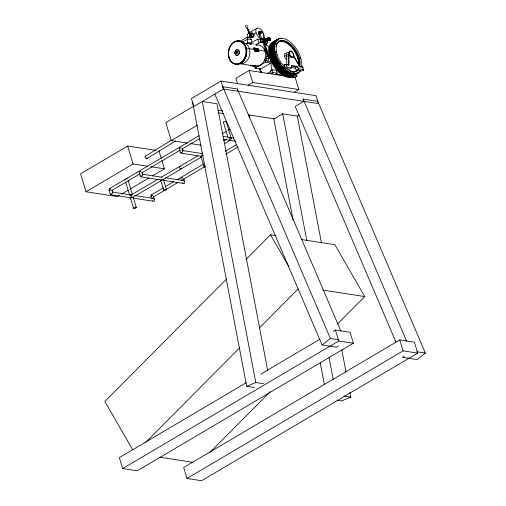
<?xml version="1.0" encoding="UTF-8"?>
<svg xmlns="http://www.w3.org/2000/svg" width="506" height="506" viewBox="0 0 506 506"><rect width="100%" height="100%" fill="white"/><g stroke="black" fill="none" stroke-linecap="round" stroke-linejoin="round"><path stroke-width="0.76" d="M286.738 65.072L286.738 55.205L288.445 54.199L288.445 64.825L285.877 64.433A1.183 0.405 -16.8 0 0 284.302 64.8L284.878 67.614A1.575 0.538 -16.8 0 0 284.745 68.443L289.375 69.151L291.475 67.861L287.022 67.102A1.575 0.538 -16.8 0 0 284.878 67.614M284.745 68.443L283.999 65.963A1.575 0.538 -16.8 0 1 284.125 65.135A1.575 0.538 -16.8 0 1 286.269 64.616L289.002 65.04L289.002 54.756A3.523 1.929 59.4 0 0 291.93 57.545A3.523 1.929 59.4 0 0 293.379 55.426L299.894 66.71L302.626 67.134L303.372 69.613A1.575 0.538 -16.8 0 1 303.246 70.442A1.575 0.538 -16.8 0 1 301.102 70.954L296.472 70.245L294.928 68.032L291.171 67.45M267.554 38.741C270.457 42.751 263.05 35.648 265.568 41.562C265.081 42.744 263.639 40.164 264.733 39.759C265.46 39.474 266.289 42.479 266.554 40.752M265.378 39.854L265.89 39.379L267.51 40.682L266.744 39.051L267.427 38.323M268.945 39.772C266.2 40.55 268.68 36.679 268.699 37.482M264.543 42.238L265.226 41.764L264.398 40.493M262.993 41.214L263.892 40.328M269.508 39.386L269.141 38.69M236.922 53.231L236.245 52.725L236.321 52.08L236.859 51.72L237.554 52.175L236.922 53.231L236.568 52.118M236.675 53.187L237.206 52.871L236.859 51.72M291.361 67.981L291.696 65.502L297.231 66.356L294.928 68.032M271.311 56.938L270.748 57.273M272.336 56.33L271.766 56.666M273.36 55.73L272.791 56.065M274.385 55.122L273.816 55.458M275.403 54.521L274.834 54.857M267.421 38.658C265.593 37.716 265.871 41.467 267.257 40.72M271.602 70.201L270.925 63.029L265.372 62.175L264.916 60.663L265.625 58.361A1.575 1.202 -81.3 0 0 266.618 56.59L267.155 55.957L262.816 41.581L263.822 41.732L268.161 56.109L267.623 56.748L266.618 56.59M265.922 60.815L266.63 58.513L265.625 58.361M269.616 39.341C269.078 37.817 269.028 39.594 269.445 39.449C268.945 40.606 267.503 37.931 268.376 37.741M269.287 39.569L268.863 38.899L269.236 38.614M112.168 193.248L111.333 194.184M142.363 175.418L141.535 176.354M182.47 151.749L181.641 152.673M265.505 39.563C263.702 39.145 265.41 42.858 265.897 41.283M151.585 198.548L152.085 198.257M154.564 200.996L154.09 201.274M184.76 183.172L184.285 183.45M181.787 180.712L182.28 180.427M226.593 278.97L104.85 401.46L132.806 449.967M246.055 259.395L270.514 234.784L275.941 235.619M145.323 442.731L239.825 347.647M259.287 328.071L298.198 288.92M209.655 452.617L270.255 391.65M337.521 323.973L364.756 296.567L334.852 244.67L301.519 239.547M214.829 94.091L322.094 344.972L330.386 338.476L338.078 339.659M338.489 345.826L336.711 347.217L322.094 344.972M404.256 355.933L402.479 357.325L417.096 359.57L425.388 353.074L317.749 101.326L303.132 99.081L303.821 101.358L295.213 106.437L395.97 342.094M111.162 194.329L110.687 194.608M141.351 176.499L140.896 176.771M181.496 152.799L181.009 153.09M145.311 156.221L171.42 140.213M146.784 158.631L175.569 140.978M248.421 33.276L256.94 28.241M250.495 35.92L247.067 28.361A1.569 0.86 59.4 0 0 247.301 28.323L250.445 34.819L251.457 34.806L251.805 35.958L250.521 35.926L251.805 35.958M240.261 41.302L246.941 37.362L249.863 37.811L251.678 39.658A6.654 5.085 -81.3 0 1 251.254 43.016L251.558 44.016A10.639 8.128 -81.3 0 0 249.673 44.25M250.445 34.819L251.457 34.806M250.318 35.736L247.295 28.222A1.562 1.278 81.1 0 1 247.067 28.361M256.099 32.801L253.164 34.25M242.368 42.162L247.655 39.038L251.678 39.658M264.859 39.658A3.308 1.809 59.4 0 0 261.76 39.354L260.672 39.993L258.908 34.155A2.366 1.29 59.4 0 1 259.774 32.258L261.109 31.657A2.366 1.29 59.4 0 1 263.259 34.016L265.024 39.854M259.774 32.258L261.109 31.657M259.964 32.492L261.052 31.846M258.908 34.155L259.995 33.516A2.366 1.29 59.4 0 1 260.862 31.619M250.28 43.472L257.712 39.082L260.729 39.55M237.112 51.757L236.321 52.08L236.479 52.807M236.631 53.092L237.187 52.169L236.795 51.802M263.063 38.513L264.195 37.842M262.62 39.272L264.328 38.266M268.104 38.924L268.427 39.139M263.164 42.422L268.901 39.076M269.002 38.981C269.875 37.064 270.583 40.157 269.553 38.69M253.841 48.019L257.959 48.582L258.851 51.555L254.739 50.992A10.639 8.128 -81.3 0 0 253.841 48.019L257.927 48.671M264.404 42.143L267.585 40.265M269.609 39.07L270.147 38.753M264.164 44.376L265.865 43.371M257.959 48.582L257.864 48.633A10.639 8.128 -81.3 0 1 258.762 51.606M264.859 44.465L265.998 43.794M254.739 50.992L258.851 51.555M221.033 81.061L191.432 98.543L193.83 106.488L223.431 89.005L318.432 103.603L316.035 95.659L221.033 81.061L223.431 89.005M269.774 57.545L270.343 57.21M270.912 56.874L271.368 56.609M271.937 56.274L272.386 56.002M272.955 55.666L273.411 55.401M273.98 55.065L274.435 54.793M275.005 54.458L275.574 54.123M284.48 75.938L249.091 70.498L235.91 78.285L237.491 83.509M256.333 66.476L257.611 65.723M276.51 54.692L277.079 54.357M251.419 65.565L252.424 65.717L250.717 65.666L251.419 65.565A1.575 1.202 -81.3 0 0 253.013 65.805L254.689 66.697L255.15 68.215L265.372 62.175M193.368 106.374L165.816 122.642L171.237 140.592L187.296 143.059M155.962 150.39L127.657 146.044L80.612 173.817L86.033 191.768L117.398 196.587L119.41 195.392M255.15 68.215L260.698 69.069L270.925 63.029M259.319 68.74A11.037 6.034 59.4 0 0 260.742 71.839L261.185 71.58A11.037 6.034 59.4 0 1 260.223 69.657M291.19 57.286L291.532 57.083M283.265 75.4L275.555 74.218L277.263 73.212L276.402 70.372L272.019 69.701L270.312 70.707L271.172 73.541L272.525 73.749M267.193 73.56L271.033 71.295M248.085 85.172L252.696 82.446L298.856 89.537L295.245 77.595L289.862 76.767M271.172 73.541L272.873 72.535L277.263 73.212M297.806 58.386L298.376 58.051M298.622 58.089L299.191 57.754M300.134 58.323L300.697 57.988M171.237 140.592L197.441 125.115M86.033 191.768L133.078 163.988L147.607 166.221M296.472 70.245L298.869 68.949L303.372 69.613M292.727 77.804L294.005 77.051L295.295 77.247L296.997 76.242L296.143 73.408M109.612 188.548L199.13 135.697M111.737 190.572L140.219 173.754M141.572 172.957L180.231 150.137M181.584 149.333L199.895 138.524M222.083 133.907L226.119 131.522M228.13 130.333L230.148 129.144M121.427 194.203L128.151 190.237M130.162 189.048L148.979 177.935M152.344 175.949L164.437 168.808L161.952 160.585M294.239 92.263L298.856 89.537M130.801 195.234L157.923 179.213M161.313 177.208L197.966 155.766M132.174 197.701L201.375 157.056M299.28 114.913L297.3 116.083L282.683 113.837L274.214 118.84L248.459 114.881M151.269 194.949L163.476 187.745M165.506 186.543L173.647 181.736M177.037 179.738L203.482 164.121M225.183 151.307L236.713 144.501M153.388 196.973L164.241 190.566M166.272 189.364L177.802 182.558M181.869 180.155L204.93 166.544M225.948 154.134L238.155 146.923M246.435 382.599L119.353 457.626L122.654 468.569L137.271 470.814L353.371 343.22L350.07 332.284L335.453 330.038L333.416 331.24M260.704 374.174L319.824 339.267M122.654 468.569L338.761 340.974L353.371 343.22M399.791 339.918L183.691 467.512L186.992 478.455L201.609 480.7L417.709 353.106L414.408 342.17L399.791 339.918L403.092 350.86L417.709 353.106M186.992 478.455L403.092 350.86M201.363 153.805L202.723 153.014M223.785 140.82L226.505 139.251M224.468 143.685L230.584 140.149M245.404 47.653L246.264 47.589M293.689 56.185L299.748 66.514M285.877 64.433L287.022 67.102M299.672 66.552L302.626 67.134A1.575 0.538 -16.8 0 1 302.784 67.753M288.445 64.825L289.002 65.04M284.486 56.337L286.459 55.375M260.742 71.839L261.311 71.599M192.729 102.851L246.675 386.299L255.789 382.523L263.481 383.7M349.899 392.46L350.784 397.115L341.676 400.891L337.066 400.183M262.329 42.27L262.924 42.049M263.228 41.941L263.822 41.732M229.477 57.583L228.832 57.564M183.874 183.457L182.672 182.925M153.685 201.287L152.445 200.724M240.16 63.737L255.511 66.096M249.755 36.261L250.135 36.324L247.579 37.83A5.914 3.232 59.4 0 1 249.338 33.061M264.6 44.629L266.554 44.933L267.554 45.711A11.549 8.823 -81.3 0 1 268.844 47.172L269.559 48.348M246.941 37.362L247.655 39.038A6.654 5.085 -81.3 0 1 247.232 42.396L251.254 43.016M252.545 43.82L254.05 44.047M246.277 43.491A10.639 8.128 -81.3 0 1 247.535 43.396L251.558 44.016M256.909 49.316L257.459 49.55M256.036 49.322L256.776 49.639L256.055 49.386M257.472 49.544L256.915 49.31M254.739 49.348L255.188 49.405L254.765 49.424M254.385 49.455L249.363 48.684A2.366 0.81 -16.8 0 0 246.422 49.31M258.408 50.069L265.036 51.093M257.383 50.195L258.13 50.461L257.39 50.189M255.492 49.949L254.885 49.702L255.486 49.955M257.193 50.613L258.275 50.783M256.131 50.809L255.517 50.562L256.118 50.809M254.872 50.853L258.762 51.448M264.746 45.654A11.549 8.823 -81.3 0 1 265.574 46.672L267.396 50.676L268.142 55.116L269.451 55.318M267.155 55.957L268.161 56.109M268.794 56.217L270.096 56.413M267.547 56.33L269.281 56.596M264.916 60.663L270.786 61.561L270.571 59.272M293.398 75.691L296.997 76.242M340.968 331.291L237.365 88.974L222.748 86.728L330.386 338.476M218.023 110.207L222.703 110.922M218.276 112.819L223.633 113.641M223.133 136.443L233.924 138.1M223.494 139.352L235.84 141.25M190.357 143.533L201.065 145.178M182.698 150.567L202.735 153.647M181.509 153.242L201.565 156.322M150.668 166.695L164.437 168.808M142.572 174.26L161.844 177.22M165.696 177.815L182.761 180.433L183.931 181.003A2.777 2.169 24.5 0 1 184.582 181.717L184.892 182.457M141.383 176.929L161.439 180.01M162.983 180.25L183.039 183.33M112.376 192.084L131.649 195.05M134.729 195.525L152.565 198.263L153.735 198.833A2.777 2.169 24.5 0 1 154.387 199.541L154.697 200.287M111.187 194.759L131.244 197.84M133.559 198.194L152.844 201.16M322.904 290.134L364.756 296.567M416.925 351.771L425.388 353.074M343.865 396.053L350.784 397.115M246.675 386.299L254.373 387.482M159.561 457.171L192.894 462.288M266.915 39.721C265.125 37.539 265.852 42.188 266.928 40.752M263.885 40.606L263.443 40.543L263.341 41.214M268.022 38.209C266.719 37.83 267.181 39.183 267.838 39.727M254.018 65.963L255.138 66.558M247.301 25.427L247.902 25.895M264.1 40.72C266.099 44.161 262.386 38.779 265.41 40.36M268.661 38.197C267.105 36.963 267.99 40.322 268.629 39.708M265.89 39.778L266.384 40.347M263.885 41.018L264.429 41.739M263.588 41.252L263.999 41.758M263.879 42.327C264.777 43.206 262.816 38.184 265.384 40.999M263.36 41.568L263.816 42.257M265.46 41.182L266.124 41.498L266.137 40.733M297.231 66.356L299.046 68.949M298.464 69.069L296.914 66.855L291.658 66.046L291.696 65.502M266.732 40.252C265.726 38.949 267.193 38.095 267.383 39.81M263.632 42.023L263.367 41.372M270.514 234.784L289.008 266.877M247.295 28.222A1.569 0.86 59.4 0 0 247.529 28.184L250.672 34.68M303.132 99.081L406.735 341.398M266.403 50.708L266.833 52.396M302.866 69.195L303.246 70.442M266.377 43.965L266.826 45.451M266.554 44.933L266.162 43.63A3.308 1.809 59.4 0 1 264.328 44.307M272.019 69.701L272.873 72.535M259.995 33.516L261.76 39.354M257.712 39.082L258.895 43.004M256.706 50.138L255.625 49.639L256.207 49.885M256.687 50.176L257.25 50.41L256.15 49.898M251.229 34.939L251.577 36.09M255.422 50.258C257.149 50.923 254.069 49.74 255.359 50.328M253.936 47.962L254.834 50.935M335.453 330.038L338.761 340.974M247.232 42.396L247.535 43.396M249.091 70.498L252.696 82.446M248.737 114.647L249.635 117.639M237.365 88.974L238.048 91.251M226.093 121.415L231.255 138.511M223.386 122.212L227.877 137.082M200.964 156.544L204.026 166.689M182.217 148.536L182.868 150.687M179.314 148.669L180.402 152.274M183.748 178.631L184.614 181.515M159.017 150.864L161.275 158.34M163.419 179.516L166.48 189.661A1.41 0.481 -16.8 0 1 164.545 190.661A1.41 0.481 -16.8 0 1 164.355 189.845A1.41 0.481 -16.8 0 1 166.48 189.661M160.712 180.307L163.773 190.452M153.552 196.454L154.425 199.339M142.091 172.223L142.743 174.38M139.188 172.363L140.276 175.968M127.657 146.044L133.078 163.988M128.126 180.459L132.395 194.582M133.223 197.34L136.291 207.485A1.41 0.481 -16.8 0 1 134.356 208.491A1.41 0.481 -16.8 0 1 134.16 207.675A1.41 0.481 -16.8 0 1 136.291 207.485M130.814 194.234L131.263 195.721M125.646 181.996L129.688 195.379M130.516 198.137L133.584 208.282M111.896 190.054L112.547 192.204M108.992 190.186L110.08 193.792M283.992 65.932L284.113 65.483A1.183 0.405 -16.8 0 1 284.302 64.8M267.927 39.993L267.604 40.278M297.3 116.083L321.386 242.627M341.771 349.76L346.06 372.277M282.683 113.837L306.769 240.382M329.077 357.609L333.214 379.348M273.708 118.309L293.069 220.04M320.266 362.928L324.403 384.668M267.744 370.79L216.916 103.73L202.299 101.485L255.789 382.523M266.909 52.801L267.079 53.857M260.698 69.069L261.039 72.655M267.427 56.039A1.575 1.202 -81.3 0 1 267.623 56.748M266.63 58.513A1.575 1.202 -81.3 0 1 265.897 58.475M260.641 69.518A12.612 6.901 59.4 0 1 260.255 68.639M300.286 70.916A19.702 10.778 59.4 0 1 277.642 59.316A19.702 10.778 59.4 0 1 284.189 38.646A19.702 10.778 59.4 0 1 301.709 66.412M297.914 70.252A17.337 9.487 59.4 0 1 286.396 68.487M283.853 66.103A17.337 9.487 59.4 0 1 276.757 44.383A17.337 9.487 59.4 0 1 291.589 45.154A17.337 9.487 59.4 0 1 299.767 66.931M297.832 70.062A17.337 9.487 59.4 0 1 292.677 72.042M276.504 43.984A17.337 9.487 59.4 0 1 291.02 45.489A17.337 9.487 59.4 0 1 299.388 66.412M297.123 70.264A16.945 9.272 59.4 0 1 289.287 70.72M276.206 52.529A16.945 9.272 59.4 0 1 276.017 51.454M276.017 46.596A16.945 9.272 59.4 0 1 289.691 44.591A16.945 9.272 59.4 0 1 299.116 66.185M296.554 70.6A16.945 9.272 59.4 0 1 291.994 72.023M275.878 45.319A16.945 9.272 59.4 0 1 276.187 44.598M276.972 43.364A16.945 9.272 59.4 0 1 290.374 46.071A16.945 9.272 59.4 0 1 298.736 64.698M294.005 75.014A19.702 10.778 59.4 0 1 273.234 65.255A19.702 10.778 59.4 0 1 273.986 41.84M294.024 75.28A19.702 10.778 59.4 0 1 273.436 64.294A19.702 10.778 59.4 0 1 274.556 41.505M290.994 76.216A19.076 10.436 59.4 0 1 273.398 63.522A19.076 10.436 59.4 0 1 272.74 43.029M290.261 76.153A18.918 10.348 59.4 0 1 276.611 68.013A18.918 10.348 59.4 0 1 269.913 50.17M270.122 48.14A18.918 10.348 59.4 0 1 270.944 45.534M286.232 75.274A18.918 10.348 59.4 0 1 280.526 71.637M278.692 69.834A18.918 10.348 59.4 0 1 270.95 46.128M272.165 43.946A18.918 10.348 59.4 0 1 272.696 43.377M292.304 75.647A19.076 10.436 59.4 0 1 274.663 64.395A19.076 10.436 59.4 0 1 272.721 43.187M294.587 74.939A19.702 10.778 59.4 0 1 274.005 63.958A19.702 10.778 59.4 0 1 275.119 41.169M295.042 74.673A19.702 10.778 59.4 0 1 274.461 63.693A19.702 10.778 59.4 0 1 275.574 40.897M293.455 75.059A19.076 10.436 59.4 0 1 292.759 75.381M291.235 75.748A19.076 10.436 59.4 0 1 274.094 62.308A19.076 10.436 59.4 0 1 273.765 42.422M288.736 75.413A18.918 10.348 59.4 0 1 287.832 75.185M285.96 74.471A18.918 10.348 59.4 0 1 273.67 60.986A18.918 10.348 59.4 0 1 271.969 44.933M293.841 74.654A18.918 10.348 59.4 0 1 293.151 74.977M286.307 74.268A18.918 10.348 59.4 0 1 271.975 45.527M273.189 43.345A18.918 10.348 59.4 0 1 273.714 42.77M294.024 74.724A19.076 10.436 59.4 0 1 276.048 64.382A19.076 10.436 59.4 0 1 273.74 42.58M296.162 73.743A19.702 10.778 59.4 0 1 275.77 64.591A19.702 10.778 59.4 0 1 275.378 40.803M296.067 74.072A19.702 10.778 59.4 0 1 275.485 63.092A19.702 10.778 59.4 0 1 276.599 40.297M293.784 74.774A19.076 10.436 59.4 0 1 275.789 62.921A19.076 10.436 59.4 0 1 274.783 41.821M293.822 74.578A18.918 10.348 59.4 0 1 293.088 74.806M291.494 74.989A18.918 10.348 59.4 0 1 276.32 63.414A18.918 10.348 59.4 0 1 272.993 44.326M294.859 74.053A18.918 10.348 59.4 0 1 294.169 74.369M291.842 74.787A18.918 10.348 59.4 0 1 289.198 74.382M285.422 72.605A18.918 10.348 59.4 0 1 273 44.926M295.049 74.123A19.076 10.436 59.4 0 1 276.706 63.187A19.076 10.436 59.4 0 1 275.353 41.486M297.186 73.136A19.702 10.778 59.4 0 1 276.415 63.377A19.702 10.778 59.4 0 1 277.168 39.961M297.092 73.465A19.702 10.778 59.4 0 1 276.504 62.485A19.702 10.778 59.4 0 1 277.623 39.689M296.143 73.446A19.076 10.436 59.4 0 1 276.807 62.32A19.076 10.436 59.4 0 1 277.149 40.486M294.112 74.199A18.918 10.348 59.4 0 1 277.705 63.395A18.918 10.348 59.4 0 1 274.416 42.997M275.998 41.277A18.918 10.348 59.4 0 1 277.326 40.556M292.86 74.18A18.918 10.348 59.4 0 1 292.013 74.135M290.223 73.775A18.918 10.348 59.4 0 1 289.299 73.459M287.402 72.567A18.918 10.348 59.4 0 1 274.018 44.319M296.712 73.111A19.076 10.436 59.4 0 1 277.731 62.586A19.076 10.436 59.4 0 1 277.022 40.474M298.205 72.535A19.702 10.778 59.4 0 1 277.44 62.769A19.702 10.778 59.4 0 1 278.186 39.354M298.66 72.263A19.702 10.778 59.4 0 1 278.275 63.111A19.702 10.778 59.4 0 1 277.876 39.329M295.827 73.566A19.076 10.436 59.4 0 1 278.186 62.314A19.076 10.436 59.4 0 1 276.238 41.106M295.131 73.598A18.918 10.348 59.4 0 1 281.987 67.14A18.918 10.348 59.4 0 1 274.075 49.98M274.214 45.723A18.918 10.348 59.4 0 1 275.909 41.739M287.465 71.397A18.918 10.348 59.4 0 1 276.801 58.348M275.802 55.85A18.918 10.348 59.4 0 1 274.771 52.143M274.423 49.778A18.918 10.348 59.4 0 1 275.384 42.915M276.788 40.961A18.918 10.348 59.4 0 1 277.37 40.467M293.189 73.604A19.076 10.436 59.4 0 1 276.548 57.671A19.076 10.436 59.4 0 1 278.736 39.55M297.737 72.503A19.076 10.436 59.4 0 1 297.092 72.915M300.14 70.492A19.702 10.778 59.4 0 1 278.098 61.549A19.702 10.778 59.4 0 1 281.76 38.608M286.605 59.55A3.94 2.157 59.4 0 1 284.271 54.983A3.94 2.157 59.4 0 1 286.598 53.396M287.085 56.773A3.523 1.929 59.4 0 1 286.333 53.541A3.523 1.929 59.4 0 1 288.123 52.649M302.234 66.944A1.183 0.405 -16.8 0 1 302.354 67.412M255.403 44.882A64.566 49.329 -81.3 0 1 262.81 41.543M256.51 45.211A10.639 8.128 -81.3 0 1 265.473 56.356A10.639 8.128 -81.3 0 1 254.126 65.653M228.668 51.776A11.821 9.032 -81.3 0 1 242.64 42.245A11.821 9.032 -81.3 0 1 242.564 61.966A11.821 9.032 -81.3 0 1 228.655 55.192M240.192 41.441A11.429 8.735 -81.3 0 1 246.669 53.003A11.429 8.735 -81.3 0 1 238.2 63.933M235.037 63.642A11.429 8.735 -81.3 0 1 234.436 63.408M236.859 51.827A1.657 1.265 -81.3 0 1 237.181 51.365M246.397 54.148A8.273 6.325 -81.3 0 1 245.726 56.451M242.627 42.624A10.639 8.128 -81.3 0 1 249.679 54.718A10.639 8.128 -81.3 0 1 239.003 63.465M269.078 58.203A7.881 6.021 -81.3 0 1 267.775 61.296M256.264 45.123A63.851 48.785 -81.3 0 1 257.206 44.61M256.03 65.906A1.575 1.202 -81.3 0 1 254.17 66.001M267.933 55.749A1.575 1.202 -81.3 0 1 269.306 57.602A1.575 1.202 -81.3 0 1 267.301 58.475M255.157 65.894A1.575 1.202 -81.3 0 1 254.809 65.932M261.115 42.814A3.308 1.809 59.4 0 1 262.095 39.221M262.823 39.55A3.308 1.809 59.4 0 1 265.093 43.225M265.03 44.3A3.308 1.809 59.4 0 1 264.714 44.851M260.027 32.302A2.366 1.29 59.4 0 1 261.235 33.035M259.344 33.896A1.973 1.075 59.4 0 1 259.135 31.524A1.973 1.075 59.4 0 1 261.115 32.669M267.098 40.815A3.308 1.809 59.4 0 1 265.517 43.655A3.308 1.809 59.4 0 1 262.829 38.994A3.308 1.809 59.4 0 1 266.143 39.164M266.934 41.188A2.84 1.55 59.4 0 1 265.315 43.181A2.84 1.55 59.4 0 1 263.152 39.253A2.84 1.55 59.4 0 1 265.865 39.247M261.362 42.719A2.84 1.55 59.4 0 1 261.457 39.677M262.892 39.968A2.84 1.55 59.4 0 1 264.783 43.25M264.606 44.25A2.84 1.55 59.4 0 1 264.385 44.522M265.378 48.279A11.151 8.52 -81.3 0 1 266.251 50.284M270.463 58.449A1.575 1.202 -81.3 0 1 270.337 58.304M268.142 55.116A1.575 1.202 -81.3 0 1 269.205 56.596A1.575 1.202 -81.3 0 1 268.079 58.234M267.902 55.603A1.107 0.848 -81.3 0 1 268.787 57.001M259.679 33.149A0.791 0.43 59.4 0 1 259.907 32.485A0.791 0.43 59.4 0 1 260.628 33.143M259.287 34.421A1.973 1.075 59.4 0 1 258.705 31.827A1.973 1.075 59.4 0 1 260.704 32.681M262.133 38.715A5.914 3.232 59.4 0 1 261.874 38.728M260.47 38.38A5.914 3.232 59.4 0 1 255.777 30.936A5.914 3.232 59.4 0 1 260.166 28.912A5.914 3.232 59.4 0 1 263.898 36.799M250.875 35.875A2.321 1.176 85.5 0 1 251.21 33.352M251.672 32.985A2.321 1.176 85.5 0 1 253.063 34.604M253.936 34.168A2.321 2.119 -52.5 0 1 252.924 37.349A2.321 2.119 -52.5 0 1 249.958 36.407M247.529 28.184A1.575 1.303 74.9 0 1 247.301 28.323M247.687 27.039A1.575 0.86 59.4 0 1 246.998 28.266A1.575 0.86 59.4 0 1 245.606 26.451A1.575 0.86 59.4 0 1 246.548 25.559M130.921 198.346A1.41 0.481 -16.8 0 1 130.902 197.644A1.41 0.481 -16.8 0 1 132.825 197.125A1.41 0.481 -16.8 0 1 132.844 197.833M161.186 180.528A1.41 0.481 -16.8 0 1 161.009 179.877A1.41 0.481 -16.8 0 1 162.894 179.295A1.41 0.481 -16.8 0 1 163.16 179.921M201.679 156.759A1.41 0.481 -16.8 0 1 201.192 156.158A1.41 0.481 -16.8 0 1 203.197 155.532M205.202 166.835A1.41 0.481 -16.8 0 1 204.019 166.651A1.41 0.481 -16.8 0 1 205.17 165.848M151.06 196.771A1.41 0.481 -16.8 0 1 150.839 196.195A1.41 0.481 -16.8 0 1 152.483 195.563M151.895 197.207A1.41 0.772 59.4 0 1 151.016 195.468A1.41 0.772 59.4 0 1 152.015 195.063M112.541 192.508A2.777 0.829 -42.3 0 1 112.288 193.064M110.314 194.228A2.777 0.829 -42.3 0 1 110.567 193.671M109.498 190.376A1.41 0.481 -16.8 0 1 109.157 189.826A1.41 0.481 -16.8 0 1 110.827 189.162M110.245 190.813A1.41 0.772 59.4 0 1 109.359 189.187A1.41 0.772 59.4 0 1 110.156 188.548M125.058 179.883A1.41 0.481 -16.8 0 1 125.583 179.143A1.41 0.481 -16.8 0 1 127.278 178.757M131.187 196.056A1.41 0.481 -16.8 0 1 131.952 195.873M230.862 139.624A1.41 0.753 59.9 0 1 230.287 140.181A1.41 0.753 59.9 0 1 229.294 139.365M229.009 137.91A1.41 0.753 59.9 0 1 229.439 137.632M131.516 197.599A1.41 0.772 59.4 0 1 130.864 196.929M130.674 195.329A1.41 0.772 59.4 0 1 131.756 195.569M132.452 197.277A1.41 0.772 59.4 0 1 132.3 197.606M181.281 168.22A1.41 0.765 59.7 0 1 180.307 168.726A1.41 0.765 59.7 0 1 179.339 166.948A1.41 0.765 59.7 0 1 180.376 166.563M182.856 150.99A2.777 0.829 -42.3 0 1 182.603 151.541M180.636 152.704A2.777 0.829 -42.3 0 1 180.889 152.154M179.339 148.713A1.41 0.481 -16.8 0 1 179.756 148.106A1.41 0.481 -16.8 0 1 181.148 147.644M181.021 178.896A1.41 0.481 -16.8 0 1 181.142 178.283A1.41 0.481 -16.8 0 1 182.672 177.739M142.73 174.678A2.777 0.829 -42.3 0 1 142.477 175.234M140.51 176.398A2.777 0.829 -42.3 0 1 140.763 175.848M139.213 172.407A1.41 0.481 -16.8 0 1 139.631 171.793A1.41 0.481 -16.8 0 1 141.022 171.338M223.937 122.427A1.41 0.481 -16.8 0 1 223.608 121.832A1.41 0.481 -16.8 0 1 225.436 121.2A1.41 0.481 -16.8 0 1 225.935 121.731M229.597 138.505A1.41 0.481 -16.8 0 1 230.919 138.309A1.41 0.481 -16.8 0 1 231.179 138.745M147.025 157.916A1.41 0.765 58.5 0 1 146.152 158.587A1.41 0.765 58.5 0 1 145.064 156.885A1.41 0.765 58.5 0 1 145.987 156.291M258.104 49.417L254.316 48.842L254.904 50.79L258.692 51.365L258.104 49.417M255.758 49.126L254.942 49.006L255.758 49.126M257.99 49.752L257.016 49.613L257.99 49.752M256.972 50.499L256.485 50.429L256.972 50.499M257.042 50.853L256.605 50.79L257.042 50.853M268.053 38.741A1.708 0.936 59.4 0 0 270.046 40.575A1.708 0.936 59.4 0 0 269.477 37.963A1.708 0.936 59.4 0 0 268.053 38.741M268.167 38.671A1.708 0.936 59.4 0 0 270.16 40.505A1.708 0.936 59.4 0 0 269.59 37.899A1.708 0.936 59.4 0 0 268.167 38.671M288.945 53.332A3.523 1.929 59.4 0 0 293.012 57.26A3.523 1.929 59.4 0 0 291.994 51.935A3.523 1.929 59.4 0 0 288.945 53.332M289.192 53.415A3.365 1.841 59.4 0 0 293.113 57.026A3.365 1.841 59.4 0 0 291.994 51.89A3.365 1.841 59.4 0 0 289.192 53.415M238.566 54.319A2.84 2.169 -81.3 0 0 237.58 49.714A2.84 2.169 -81.3 0 0 234.904 53.446A2.84 2.169 -81.3 0 0 238.566 54.319M238.712 54.338A2.84 2.169 -81.3 0 0 237.731 49.74A2.84 2.169 -81.3 0 0 235.056 53.472A2.84 2.169 -81.3 0 0 238.712 54.338M243.399 59.866A11.429 8.735 -81.3 0 0 239.439 41.321A11.429 8.735 -81.3 0 0 228.668 56.356A11.429 8.735 -81.3 0 0 243.399 59.866M243.867 60.157A11.821 9.032 -81.3 0 0 239.768 40.98A11.821 9.032 -81.3 0 0 228.623 56.527A11.821 9.032 -81.3 0 0 243.867 60.157M252.753 36.78A2.366 1.809 -81.3 0 0 251.931 32.941A2.366 1.809 -81.3 0 0 249.705 36.052A2.366 1.809 -81.3 0 0 252.753 36.78M260.735 32.365A0.791 0.43 59.4 0 0 261.64 33.244A0.791 0.43 59.4 0 0 261.412 32.055A0.791 0.43 59.4 0 0 260.735 32.365"/></g></svg>
